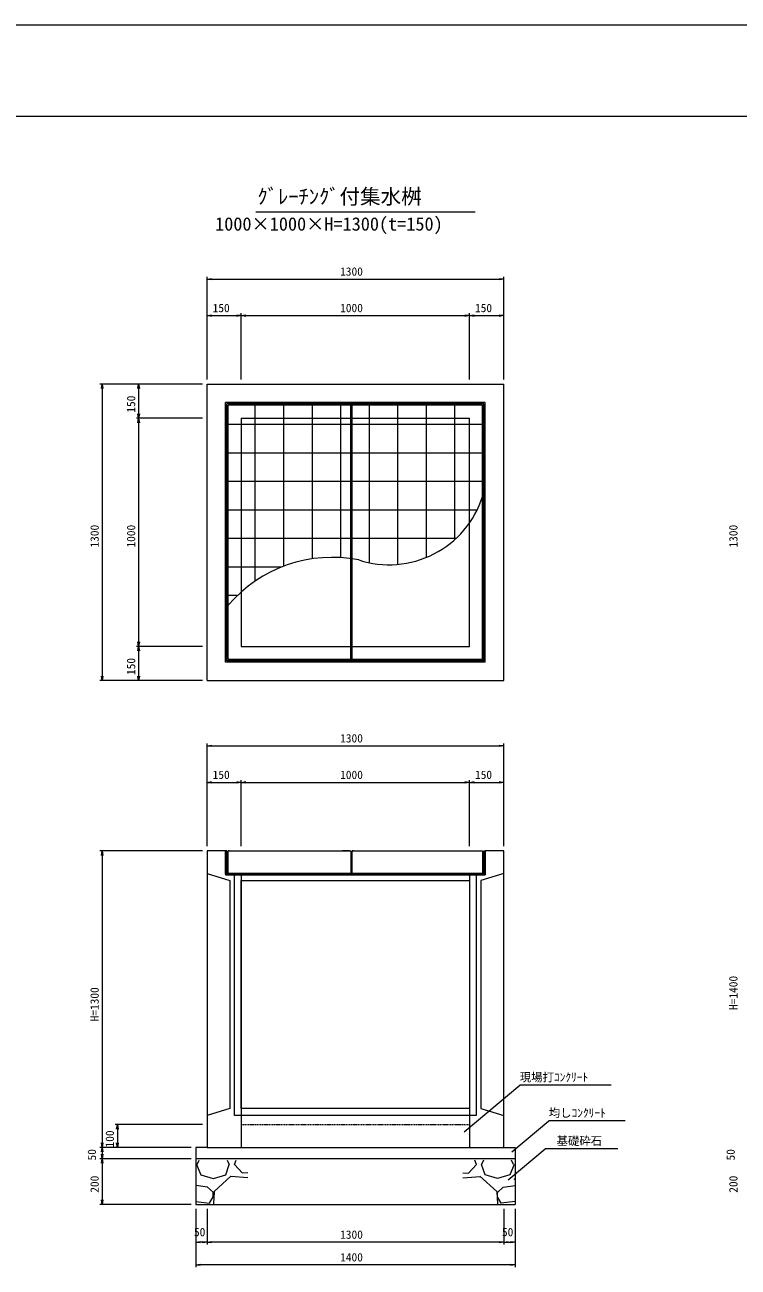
# Model space of a CAD drawing. Units: millimetres on the paper. Extents: x 0 to 841, y 0 to 594.
# Drawn here: x 458.1 to 614.5, y 321.7 to 594 of the extents above; entities that cross this region are included whole.
import ezdxf
from ezdxf.enums import TextEntityAlignment as Align

# ---------------------------------------------------------------- set-up
doc = ezdxf.new("R2010")
doc.units = ezdxf.units.MM
doc.linetypes.add('USER1', pattern=[0.375, 0.25, -0.125])
for name, color, linetype, lineweight in [('D-STR-DIM（寸法）', 7, 'Continuous', 18), ('D-STR-HTXT（旗揚げ）', 7, 'Continuous', 18), ('D-STR-STR1（構造物）', 4, 'Continuous', 18), ('D-STR-STRn（構造物）', 7, 'Continuous', 18), ('D-STR（構造物外形線）', 1, 'Continuous', 18), ('D-TTL(外枠）', 2, 'Continuous', 18), ('DEFPOINTS_2', 8, 'Continuous', 18)]:
    doc.layers.add(name, color=color, linetype=linetype, lineweight=lineweight)
doc.layers.add('D-STR-TXT（文字）', color=7, linetype='Continuous')
doc.layers.add('D-TTL-TXT（文字）', color=7, linetype='Continuous')
doc.styles.add('ＭＳ ゴシック', font='')
doc.styles.get('ＭＳ ゴシック').set_extended_font_data('MS Gothic')

msp = doc.modelspace()

# ---------------------------------------------------------------- linework, layer by layer
at = {"layer": 'D-STR-DIM（寸法）'}
for p, q in [((498.065, 516.268), (498.065, 538.768)), ((498.065, 538.268), (499.065, 538.435)), ((499.065, 538.101), (498.065, 538.268)), ((498.065, 538.268), (499.065, 538.268)), ((499.065, 538.268), (562.065, 538.268)), ((562.065, 538.435), (563.065, 538.268)), ((563.065, 538.268), (562.065, 538.101)), ((563.065, 538.268), (562.065, 538.268)), ((563.065, 516.268), (563.065, 538.768)), ((498.065, 516.268), (498.065, 530.768)), ((498.065, 530.268), (499.065, 530.435)), ((499.065, 530.101), (498.065, 530.268)), ((498.065, 530.268), (499.065, 530.268)), ((499.065, 530.268), (504.565, 530.268)), ((504.565, 530.435), (505.565, 530.268)), ((505.565, 530.268), (504.565, 530.101)), ((505.565, 530.268), (504.565, 530.268)), ((505.565, 516.268), (505.565, 530.768)), ((505.565, 516.268), (505.565, 530.768)), ((505.565, 530.268), (506.565, 530.435)), ((506.565, 530.101), (505.565, 530.268)), ((505.565, 530.268), (506.565, 530.268)), ((506.565, 530.268), (554.565, 530.268)), ((554.565, 530.435), (555.565, 530.268)), ((555.565, 530.268), (554.565, 530.101)), ((555.565, 530.268), (554.565, 530.268)), ((555.565, 516.268), (555.565, 530.768)), ((555.565, 516.268), (555.565, 530.768)), ((555.565, 530.268), (556.565, 530.435)), ((556.565, 530.101), (555.565, 530.268)), ((555.565, 530.268), (556.565, 530.268)), ((556.565, 530.268), (562.065, 530.268)), ((562.065, 530.435), (563.065, 530.268)), ((563.065, 530.268), (562.065, 530.101)), ((563.065, 530.268), (562.065, 530.268)), ((563.065, 516.268), (563.065, 530.768)), ((497.065, 515.268), (474.565, 515.268)), ((474.898, 514.268), (475.065, 515.268)), ((475.065, 515.268), (475.231, 514.268)), ((475.065, 515.268), (475.065, 514.268)), ((497.065, 515.268), (482.565, 515.268)), ((482.898, 514.268), (483.065, 515.268)), ((483.065, 515.268), (483.231, 514.268)), ((483.065, 515.268), (483.065, 514.268)), ((475.065, 514.268), (475.065, 451.268)), ((483.065, 514.268), (483.065, 508.768)), ((497.065, 507.768), (482.565, 507.768)), ((497.065, 507.768), (482.565, 507.768)), ((483.065, 507.768), (482.898, 508.768)), ((482.898, 506.768), (483.065, 507.768)), ((483.231, 508.768), (483.065, 507.768)), ((483.065, 507.768), (483.065, 508.768)), ((483.065, 507.768), (483.231, 506.768)), ((483.065, 507.768), (483.065, 506.768)), ((483.065, 506.768), (483.065, 458.768)), ((497.065, 457.768), (482.565, 457.768)), ((497.065, 457.768), (482.565, 457.768)), ((483.065, 457.768), (482.898, 458.768)), ((482.898, 456.768), (483.065, 457.768)), ((483.231, 458.768), (483.065, 457.768)), ((483.065, 457.768), (483.065, 458.768)), ((483.065, 457.768), (483.231, 456.768)), ((483.065, 457.768), (483.065, 456.768)), ((483.065, 456.768), (483.065, 451.268)), ((497.065, 450.268), (474.565, 450.268)), ((475.065, 450.268), (474.898, 451.268)), ((475.231, 451.268), (475.065, 450.268)), ((475.065, 450.268), (475.065, 451.268)), ((497.065, 450.268), (482.565, 450.268)), ((483.065, 450.268), (482.898, 451.268)), ((483.231, 451.268), (483.065, 450.268)), ((483.065, 450.268), (483.065, 451.268)), ((498.065, 413.949), (498.065, 436.449)), ((498.065, 435.949), (499.065, 436.115)), ((499.065, 435.782), (498.065, 435.949)), ((498.065, 435.949), (499.065, 435.949)), ((499.065, 435.949), (562.065, 435.949)), ((562.065, 436.115), (563.065, 435.949)), ((563.065, 435.949), (562.065, 435.782)), ((563.065, 435.949), (562.065, 435.949)), ((563.065, 413.949), (563.065, 436.449)), ((498.065, 413.949), (498.065, 428.449)), ((498.065, 427.949), (499.065, 428.115)), ((499.065, 427.782), (498.065, 427.949)), ((498.065, 427.949), (499.065, 427.949)), ((499.065, 427.949), (504.565, 427.949)), ((504.565, 428.115), (505.565, 427.949)), ((505.565, 427.949), (504.565, 427.782)), ((505.565, 427.949), (504.565, 427.949)), ((505.565, 413.949), (505.565, 428.449)), ((505.565, 413.949), (505.565, 428.449)), ((505.565, 427.949), (506.565, 428.115)), ((506.565, 427.782), (505.565, 427.949)), ((505.565, 427.949), (506.565, 427.949)), ((506.565, 427.949), (554.565, 427.949)), ((554.565, 428.115), (555.565, 427.949)), ((555.565, 427.949), (554.565, 427.782)), ((555.565, 427.949), (554.565, 427.949)), ((555.565, 413.949), (555.565, 428.449)), ((555.565, 413.949), (555.565, 428.449)), ((555.565, 427.949), (556.565, 428.115)), ((556.565, 427.782), (555.565, 427.949)), ((555.565, 427.949), (556.565, 427.949)), ((556.565, 427.949), (562.065, 427.949)), ((562.065, 428.115), (563.065, 427.949)), ((563.065, 427.949), (562.065, 427.782)), ((563.065, 427.949), (562.065, 427.949)), ((563.065, 413.949), (563.065, 428.449)), ((497.065, 412.949), (474.565, 412.949)), ((474.898, 411.949), (475.065, 412.949)), ((475.065, 412.949), (475.231, 411.949)), ((475.065, 412.949), (475.065, 411.949)), ((475.065, 411.949), (475.065, 348.949)), ((497.065, 352.949), (477.899, 352.949)), ((478.232, 351.949), (478.399, 352.949)), ((478.399, 352.949), (478.565, 351.949)), ((478.399, 352.949), (478.399, 351.949)), ((478.399, 351.949), (478.399, 348.949)), ((475.065, 347.949), (474.898, 348.949)), ((475.231, 348.949), (475.065, 347.949)), ((475.065, 347.949), (475.065, 348.949)), ((478.399, 347.949), (478.232, 348.949)), ((478.565, 348.949), (478.399, 347.949)), ((478.399, 347.949), (478.399, 348.949)), ((494.565, 347.949), (474.565, 347.949)), ((492.065, 347.949), (474.565, 347.949)), ((474.898, 346.949), (475.065, 347.949)), ((475.065, 345.449), (474.898, 346.449)), ((475.065, 347.949), (475.231, 346.949)), ((475.065, 347.949), (475.065, 346.949)), ((475.065, 346.949), (475.065, 346.449)), ((475.231, 346.449), (475.065, 345.449)), ((475.065, 345.449), (475.065, 346.449)), ((494.565, 347.949), (477.899, 347.949)), ((494.565, 345.449), (474.565, 345.449)), ((494.565, 345.449), (474.565, 345.449)), ((474.898, 344.449), (475.065, 345.449)), ((475.065, 345.449), (475.231, 344.449)), ((475.065, 345.449), (475.065, 344.449)), ((475.065, 344.449), (475.065, 336.449)), ((494.565, 335.449), (474.565, 335.449)), ((475.065, 335.449), (474.898, 336.449)), ((475.231, 336.449), (475.065, 335.449)), ((475.065, 335.449), (475.065, 336.449)), ((495.565, 334.449), (495.565, 326.656)), ((495.565, 334.449), (495.565, 321.688)), ((498.065, 334.449), (498.065, 326.656)), ((498.065, 334.449), (498.065, 326.656)), ((563.065, 334.449), (563.065, 326.656)), ((563.065, 334.449), (563.065, 326.656)), ((565.565, 334.449), (565.565, 326.656)), ((565.565, 334.449), (565.565, 321.688)), ((495.565, 327.156), (496.565, 327.322)), ((496.565, 326.989), (495.565, 327.156)), ((495.565, 327.156), (496.565, 327.156)), ((497.065, 327.156), (496.565, 327.156)), ((497.065, 327.322), (498.065, 327.156)), ((498.065, 327.156), (497.065, 326.989)), ((498.065, 327.156), (497.065, 327.156)), ((498.065, 327.156), (499.065, 327.322)), ((499.065, 326.989), (498.065, 327.156)), ((498.065, 327.156), (499.065, 327.156)), ((562.065, 327.156), (499.065, 327.156)), ((562.065, 327.322), (563.065, 327.156)), ((563.065, 327.156), (562.065, 326.989)), ((563.065, 327.156), (562.065, 327.156)), ((563.065, 327.156), (564.065, 327.322)), ((564.065, 326.989), (563.065, 327.156)), ((563.065, 327.156), (564.065, 327.156)), ((564.065, 327.156), (564.565, 327.156)), ((564.565, 327.322), (565.565, 327.156)), ((565.565, 327.156), (564.565, 326.989)), ((565.565, 327.156), (564.565, 327.156)), ((495.565, 322.188), (496.565, 322.355)), ((496.565, 322.021), (495.565, 322.188)), ((495.565, 322.188), (496.565, 322.188)), ((564.565, 322.188), (496.565, 322.188)), ((564.565, 322.355), (565.565, 322.188)), ((565.565, 322.188), (564.565, 322.021)), ((565.565, 322.188), (564.565, 322.188))]:
    msp.add_line(p, q, dxfattribs=at)
at = {"layer": 'D-STR-HTXT（旗揚げ）'}
for p, q in [((508.744, 552.988), (556.852, 552.988)), ((554.402, 351.375), (566.587, 361.589)), ((586.622, 361.589), (566.587, 361.589)), ((564.821, 346.95), (572.944, 353.76)), ((589.711, 353.76), (572.944, 353.76)), ((564.024, 340.823), (572.147, 347.633)), ((588.121, 347.633), (572.147, 347.633))]:
    msp.add_line(p, q, dxfattribs=at)
at = {"layer": 'D-STR-STR1（構造物）', "color": 7}
for p, q in [((498.065, 515.268), (563.065, 515.268)), ((498.065, 450.268), (498.065, 515.268)), ((563.065, 450.268), (563.065, 515.268)), ((498.065, 450.268), (563.065, 450.268)), ((502.39, 412.949), (502.39, 407.949)), ((529.54, 412.949), (529.54, 407.949)), ((558.74, 412.949), (558.74, 407.949)), ((504.065, 407.949), (557.065, 407.949))]:
    msp.add_line(p, q, dxfattribs=at)
at = {"layer": 'D-STR-STR1（構造物）'}
for p, q in [((502.09, 454.293), (502.09, 511.243)), ((559.04, 511.243), (502.09, 511.243)), ((558.74, 510.943), (502.39, 510.943)), ((502.39, 454.593), (502.39, 510.943)), ((558.44, 510.643), (502.69, 510.643)), ((502.69, 454.893), (502.69, 510.643)), ((508.633, 507.768), (508.633, 510.643)), ((514.883, 507.768), (514.883, 510.643)), ((521.133, 507.768), (521.133, 510.643)), ((527.383, 507.768), (527.383, 510.643)), ((529.54, 454.893), (529.54, 510.643)), ((529.84, 454.893), (529.84, 510.643)), ((533.633, 507.768), (533.633, 510.643)), ((539.883, 507.768), (539.883, 510.643)), ((546.133, 507.768), (546.133, 510.643)), ((552.383, 507.768), (552.383, 510.643)), ((558.44, 454.893), (558.44, 510.643)), ((558.74, 454.593), (558.74, 510.943)), ((559.04, 454.293), (559.04, 511.243)), ((508.633, 472.103), (508.633, 507.768)), ((514.883, 475.34), (514.883, 507.768)), ((521.133, 476.955), (521.133, 507.768)), ((527.383, 477.211), (527.383, 507.768)), ((533.633, 476.085), (533.633, 507.768)), ((539.883, 475.736), (539.883, 507.768)), ((546.133, 477.268), (546.133, 507.768)), ((552.383, 481.213), (552.383, 507.768)), ((505.565, 506.398), (502.69, 506.398)), ((529.54, 506.398), (505.565, 506.398)), ((555.565, 506.398), (529.84, 506.398)), ((558.44, 506.398), (555.565, 506.398)), ((505.565, 500.148), (502.69, 500.148)), ((529.54, 500.148), (505.565, 500.148)), ((555.565, 500.148), (529.84, 500.148)), ((558.44, 500.148), (555.565, 500.148)), ((505.565, 493.898), (502.69, 493.898)), ((529.54, 493.898), (505.565, 493.898)), ((555.565, 493.898), (529.84, 493.898)), ((558.44, 493.898), (555.565, 493.898)), ((505.565, 487.648), (502.69, 487.648)), ((529.54, 487.648), (505.565, 487.648)), ((555.565, 487.648), (529.84, 487.648)), ((557.241, 487.648), (555.565, 487.648)), ((505.565, 481.398), (502.69, 481.398)), ((529.54, 481.398), (505.565, 481.398)), ((552.585, 481.398), (529.84, 481.398)), ((505.565, 475.148), (502.69, 475.148)), ((514.387, 475.148), (505.565, 475.148)), ((504.671, 468.898), (502.69, 468.898)), ((558.44, 454.893), (502.69, 454.893)), ((559.04, 454.293), (502.09, 454.293)), ((558.74, 454.593), (502.39, 454.593)), ((502.09, 412.949), (502.09, 410.299)), ((502.09, 412.949), (502.09, 407.649)), ((502.39, 412.949), (502.09, 412.949)), ((502.09, 407.799), (502.09, 412.949)), ((502.39, 407.949), (502.39, 412.949)), ((502.69, 412.949), (502.99, 412.949)), ((502.99, 412.949), (502.69, 412.949)), ((502.69, 412.949), (529.54, 412.949)), ((502.69, 407.949), (502.69, 412.949)), ((529.24, 412.949), (527.77, 412.949)), ((529.54, 412.949), (529.54, 407.949)), ((529.84, 412.949), (530.14, 412.949)), ((530.14, 412.949), (529.84, 412.949)), ((529.84, 412.949), (558.44, 412.949)), ((529.84, 407.949), (529.84, 412.949)), ((558.44, 412.949), (558.44, 407.949)), ((558.74, 412.949), (559.04, 412.949)), ((558.74, 407.949), (558.74, 412.949)), ((559.04, 412.949), (559.04, 407.649)), ((559.04, 407.799), (559.04, 412.949)), ((502.09, 407.649), (559.04, 407.649)), ((529.54, 407.949), (502.39, 407.949)), ((558.74, 407.949), (529.84, 407.949))]:
    msp.add_line(p, q, dxfattribs=at)
at = {"layer": 'D-STR-STR1（構造物）', "color": 7, "linetype": 'USER1'}
msp.add_line((505.565, 352.949), (555.565, 352.949), dxfattribs=at)
at = {"layer": 'D-STR-STR1（構造物）'}
for centre, radius, start, end in [((537.945, 497.163), 21.514, 251.96728, 342.2889), ((525.482, 447.222), 30.049, 78.86599, 139.33365)]:
    msp.add_arc(centre, radius, start, end, dxfattribs=at)
at = {"layer": 'D-STR-STRn（構造物）'}
for p, q in [((495.565, 347.949), (495.565, 335.449)), ((498.065, 347.949), (495.565, 347.949)), ((563.065, 347.949), (565.565, 347.949)), ((565.565, 347.949), (565.565, 335.449)), ((565.565, 345.449), (495.565, 345.449)), ((495.743, 344.167), (496.7, 341.932)), ((495.916, 344.17), (496.338, 345.152)), ((502.135, 341.921), (502.933, 344.156)), ((502.475, 345.152), (502.929, 344.167)), ((504.043, 344.163), (504.414, 345.152)), ((505.799, 342.277), (504.044, 344.192)), ((555.33, 342.277), (557.086, 344.192)), ((557.086, 344.163), (556.715, 345.152)), ((558.994, 341.921), (558.196, 344.156)), ((558.655, 345.152), (558.2, 344.167)), ((565.387, 344.167), (564.429, 341.932)), ((565.213, 344.17), (564.792, 345.152)), ((495.748, 340.974), (495.565, 341.035)), ((495.565, 340.88), (495.729, 340.978)), ((496.689, 341.917), (499.402, 341.119)), ((499.431, 341.118), (502.144, 341.916)), ((503.26, 341.614), (499.589, 338.263)), ((507.028, 341.274), (503.251, 341.589)), ((507.028, 342.378), (505.781, 342.269)), ((554.102, 342.378), (555.348, 342.269)), ((554.102, 341.274), (557.879, 341.589)), ((557.869, 341.614), (561.54, 338.263)), ((561.698, 341.118), (558.985, 341.916)), ((564.441, 341.917), (561.727, 341.119)), ((565.382, 340.974), (565.565, 341.035)), ((565.565, 340.88), (565.401, 340.978)), ((498.16, 339.231), (495.565, 339.621)), ((499.433, 338.082), (498.156, 339.199)), ((499.415, 337.144), (499.415, 338.102)), ((499.579, 338.257), (499.451, 335.576)), ((561.55, 338.257), (561.678, 335.576)), ((561.697, 338.082), (562.973, 339.199)), ((561.714, 337.144), (561.714, 338.102)), ((562.969, 339.231), (565.565, 339.621)), ((495.565, 336.068), (498.623, 335.701)), ((495.565, 335.449), (565.565, 335.449)), ((498.598, 335.701), (499.396, 337.138)), ((562.532, 335.701), (561.734, 337.138)), ((565.565, 336.068), (562.506, 335.701))]:
    msp.add_line(p, q, dxfattribs=at)
at = {"layer": 'D-STR（構造物外形線）'}
for p, q in [((505.565, 507.768), (555.565, 507.768)), ((505.565, 507.768), (505.565, 457.768)), ((555.565, 457.768), (555.565, 507.768)), ((505.565, 457.768), (555.565, 457.768)), ((498.065, 412.949), (498.065, 347.949)), ((502.09, 412.949), (498.065, 412.949)), ((502.09, 412.949), (502.09, 407.949)), ((559.04, 412.949), (559.04, 407.949)), ((563.065, 412.949), (559.04, 412.949)), ((563.065, 347.949), (563.065, 412.949)), ((498.065, 407.949), (503.065, 406.449)), ((502.09, 407.949), (559.04, 407.949)), ((503.065, 406.449), (503.065, 356.449)), ((504.065, 354.949), (504.065, 407.949)), ((505.565, 407.949), (505.565, 347.949)), ((505.565, 406.449), (555.565, 406.449)), ((505.565, 356.449), (505.565, 406.449)), ((555.565, 407.949), (555.565, 347.949)), ((555.565, 406.449), (555.565, 356.449)), ((557.065, 407.949), (557.065, 354.949)), ((563.065, 407.949), (558.065, 406.449)), ((558.065, 406.449), (558.065, 356.449)), ((503.065, 356.449), (498.065, 354.949)), ((557.065, 354.949), (504.065, 354.949)), ((555.565, 356.449), (505.565, 356.449)), ((558.065, 356.449), (563.065, 354.949)), ((498.065, 347.949), (563.065, 347.949))]:
    msp.add_line(p, q, dxfattribs=at)
at = {"layer": 'D-TTL(外枠）'}
msp.add_line((23, 574), (818, 574), dxfattribs=at)
at = {"layer": 'DEFPOINTS_2'}
msp.add_line((0, 594), (841, 594), dxfattribs=at)

# ---------------------------------------------------------------- texts
at = {"layer": 'D-STR-DIM（寸法）', "style": 'ＭＳ ゴシック'}
for s, p in [('1300', (527.221, 538.468)), ('150', (499.283, 530.468)), ('1000', (527.221, 530.468)), ('150', (556.783, 530.468)), ('1300', (527.221, 436.149)), ('150', (499.283, 428.149)), ('1000', (527.221, 428.149)), ('150', (556.783, 428.149)), ('50', (495.184, 327.915)), ('1300', (527.221, 327.356)), ('50', (562.684, 327.915)), ('1400', (527.221, 322.388))]:
    msp.add_text(s, height=1.833, dxfattribs=at).set_placement(p, align=Align.BOTTOM_LEFT)
for s, p in [('150', (482.865, 508.986)), ('1300', (474.865, 479.424)), ('1000', (482.865, 479.424)), ('1300', (614.865, 479.424)), ('150', (482.865, 451.486)), ('H=1400', (614.865, 378.063)), ('H=1300', (474.865, 375.563)), ('100', (478.199, 347.917)), ('50', (474.265, 345.068)), ('50', (614.265, 345.068)), ('200', (474.865, 337.999)), ('200', (614.865, 337.999))]:
    msp.add_text(s, height=1.833, rotation=90, dxfattribs=at).set_placement(p, align=Align.BOTTOM_LEFT)
at = {"layer": 'D-STR-TXT（文字）', "style": 'ＭＳ ゴシック'}
for s, p in [('現場打ｺﾝｸﾘｰﾄ', (566.587, 361.842)), ('均しｺﾝｸﾘｰﾄ', (572.944, 354.013)), ('基礎砕石', (574.647, 347.885))]:
    msp.add_text(s, height=1.833, dxfattribs=at).set_placement(p, align=Align.BOTTOM_LEFT)
at = {"layer": 'D-TTL-TXT（文字）', "style": 'ＭＳ ゴシック'}
for s, height, p in [('ｸﾞﾚｰﾁﾝｸﾞ付集水桝', 3.299, (509.094, 553.731)), ('1000×1000×H=1300(t=150)', 2.933, (499.824, 548.009))]:
    msp.add_text(s, height=height, dxfattribs=at).set_placement(p, align=Align.BOTTOM_LEFT)

doc.saveas('drawing.dxf')
